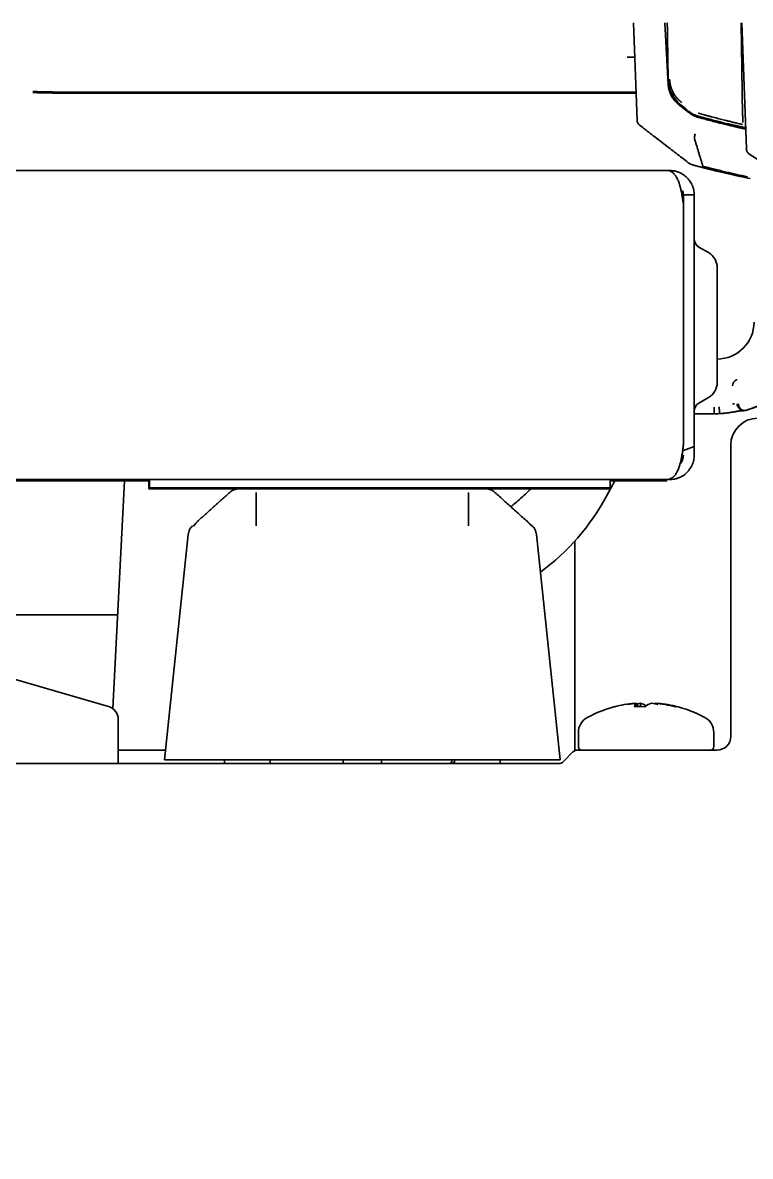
# Model space of a CAD drawing. Header units: inches. Extents: x 786 to 5593, y 691 to 5453.
# Drawn here: x 4152.6 to 4206.3, y 1502 to 1585.7 of the extents above; entities that cross this region are included whole.
import ezdxf

# ---------------------------------------------------------------- set-up
doc = ezdxf.new("R2010")
doc.units = ezdxf.units.IN
doc.linetypes.add('ACISOTGL', pattern=[3, 2, -1])
doc.layers.add('1', color=7, linetype='Continuous', true_color=0xffffff)
doc.layers.add('4', color=7, linetype='Continuous', true_color=0xffffff)

msp = doc.modelspace()

# ---------------------------------------------------------------- linework, layer by layer
at = {"linetype": 'ACISOTGL', "ltscale": 5}
msp.add_arc((3420.089, 1523.456), 832.8, 240, 359.862402, dxfattribs=at)
at = {"layer": '1', "color": 7, "linetype": 'Continuous', "lineweight": 35}
for p, q in [((4197.969, 1578.468), (4197.718, 1585.656)), ((4200.031, 1585.656), (4200.27, 1581.103)), ((4205.769, 1578.828), (4205.65, 1585.656)), ((4206.043, 1576.344), (4205.718, 1585.656)), ((4197.896, 1580.527), (4156.547, 1580.527)), ((4197.899, 1580.446), (4156.547, 1580.446)), ((4201.796, 1579.025), (4201.02, 1579.644)), ((4201.572, 1579.285), (4201.219, 1579.565)), ((4201.796, 1579.107), (4201.572, 1579.285)), ((4200.14, 1574.739), (3454.899, 1574.739)), ((4200.218, 1574.736), (4200.14, 1574.739)), ((4200.2, 1574.732), (4200.3, 1574.737)), ((4201.177, 1573.453), (4201.177, 1573.472)), ((4201.319, 1572.827), (4201.39, 1572.837)), ((4201.39, 1572.306), (4201.39, 1572.939)), ((4201.39, 1572.939), (4202.19, 1572.939)), ((4202.19, 1572.032), (4202.19, 1572.939)), ((4201.39, 1554.63), (4201.39, 1572.306)), ((4202.19, 1554.356), (4202.19, 1572.032)), ((4203.24, 1568.687), (4202.54, 1569.091)), ((4203.89, 1567.561), (4203.89, 1559.101)), ((4202.54, 1557.571), (4203.24, 1557.976)), ((4202.19, 1556.778), (4203.658, 1556.778)), ((4204.89, 1532.956), (4204.89, 1554.456)), ((4202.19, 1553.638), (4202.19, 1553.723)), ((3508.163, 1551.923), (4200.206, 1551.923)), ((3508.174, 1551.838), (4161.978, 1551.838)), ((4159.261, 1535.016), (4160.142, 1551.838)), ((4161.94, 1551.236), (4161.94, 1551.838)), ((4161.98, 1551.321), (4161.98, 1551.923)), ((4195.973, 1551.838), (4200.206, 1551.838)), ((4195.98, 1551.923), (4195.98, 1551.321)), ((4164.94, 1551.236), (4161.94, 1551.236)), ((4164.98, 1551.321), (4161.98, 1551.321)), ((4164.94, 1551.236), (4192.94, 1551.236)), ((4164.98, 1551.321), (4192.98, 1551.321)), ((4195.94, 1551.236), (4192.94, 1551.236)), ((4195.98, 1551.321), (4192.98, 1551.321)), ((4195.94, 1551.321), (4195.94, 1551.236)), ((4163.088, 1531.236), (4164.836, 1547.871)), ((4190.544, 1547.871), (4192.292, 1531.236)), ((4193.39, 1547.389), (4193.39, 1536.325)), ((4144.556, 1539.352), (4154.954, 1536.329)), ((4154.954, 1536.329), (4158.954, 1535.166)), ((4197.764, 1535.387), (4197.764, 1535.405)), ((4197.913, 1535.156), (4197.913, 1535.405)), ((4198.003, 1535.159), (4198.003, 1535.405)), ((4198.233, 1535.16), (4198.233, 1535.405)), ((4199.276, 1535.366), (4199.276, 1535.405)), ((4199.367, 1535.397), (4199.367, 1535.405)), ((4199.516, 1535.383), (4199.516, 1535.405)), ((4159.674, 1534.206), (4159.674, 1530.956)), ((4193.39, 1533.111), (4193.39, 1531.956)), ((4193.64, 1533.25), (4193.64, 1532.206)), ((4203.64, 1532.206), (4203.64, 1533.25)), ((4159.674, 1531.956), (4162.947, 1531.956)), ((4162.947, 1531.956), (4162.948, 1531.956)), ((4193.243, 1531.81), (4192.536, 1531.103)), ((4193.39, 1531.956), (4193.597, 1531.956)), ((4193.39, 1531.911), (4193.39, 1531.956)), ((4193.597, 1531.956), (4203.89, 1531.956)), ((4056.304, 1530.956), (4192.183, 1530.956)), ((4168.06, 1531.236), (4163.088, 1531.236)), ((4167.506, 1531.236), (4167.506, 1530.956)), ((4187.319, 1531.236), (4168.06, 1531.236)), ((4170.874, 1530.956), (4170.874, 1531.236)), ((4176.275, 1531.236), (4176.275, 1530.956)), ((4179.105, 1530.956), (4179.105, 1531.236)), ((4184.32, 1531.236), (4184.319, 1531.197)), ((4184.506, 1531.236), (4184.506, 1530.956)), ((4192.292, 1531.236), (4187.319, 1531.236)), ((4187.874, 1530.956), (4187.874, 1531.236))]:
    msp.add_line(p, q, dxfattribs=at)
for centre, radius, start, end in [((4202.35, 1581.256), 2, 212.34154, 226.41291), ((4205.7, 1578.376), 0.5, 257.10474, 292.2188), ((4202.89, 1569.697), 0.7, 180, 240), ((4202.59, 1567.561), 1.3, 0, 60), ((4203.89, 1563.542), 2.722, 270, 0), ((4202.59, 1559.101), 1.3, 300, 0), ((4202.89, 1556.965), 0.7, 120, 180), ((4206.89, 1554.456), 2, 90, 180), ((4197.39, 1554.63), 4, 346.89634, 0), ((4197.39, 1554.545), 4, 346.89634, 0), ((4158.674, 1534.206), 1, 0, 73.7865), ((4198.64, 1526.373), 9.083, 103.2612, 118.60206), ((4198.64, 1526.373), 9.083, 61.39794, 76.7388), ((4194.89, 1533.25), 1.25, 118.60206, 180), ((4202.39, 1533.25), 1.25, 0, 61.39794), ((4203.89, 1532.956), 1, 270, 0), ((4193.597, 1531.456), 0.5, 90, 135), ((4193.89, 1532.206), 0.25, 180, 270), ((4203.39, 1532.206), 0.25, 270, 0), ((4184.069, 1531.206), 0.25, 270, 358), ((4184.271, 1531.206), 0.25, 270, 339.86788), ((4192.183, 1531.456), 0.5, 270, 315)]:
    msp.add_arc(centre, radius, start, end, dxfattribs=at)
for centre, major_axis, ratio, start_param, end_param in [((4156.547, 1580.684), (4.5, 0), 0.034921, 3.926991, 4.712389), ((4156.547, 1580.603), (4.5, 0), 0.034921, 3.926991, 4.712389), ((4205.721, 1557.489), (-0.005, -0.5), 0.990267, 6.282644, 6.603447), ((4198.427, 1526.373), (0, -9.059), 0.947542, 3.218948, 3.391172), ((4198.759, 1526.373), (0, 9.077), 0.933147, 0.100106, 0.173279), ((4198.404, 1526.373), (0, -9.077), 0.706253, 3.241699, 3.314872), ((4197.977, 1526.373), (0, -9.059), 0.090997, 3.218948, 3.391172), ((4198.164, 1526.373), (0, -8.787), 0.978398, 3.096057, 3.187129), ((4198.875, 1526.373), (0, 9.077), 0.70796, 0.100106, 0.136032), ((4198.009, 1526.373), (0, -9.059), 0.319632, 2.921886, 3.064238), ((4199.271, 1526.373), (0, 9.059), 0.319632, 0.077355, 0.249579), ((4198.405, 1526.373), (0, -9.077), 0.70796, 2.968314, 3.041486), ((4198.579, 1526.373), (0, -9.059), 0.995851, 2.892014, 3.064238), ((4198.95, 1526.373), (0, 9.077), 0.359495, 6.109906, 6.183079), ((4198.853, 1526.373), (0, 9.059), 0.947542, 6.033606, 6.20583), ((4200.89, 1526.373), (0, 8.787), 0.206731, 6.237649, 6.328721)]:
    msp.add_ellipse(centre, major_axis=major_axis, ratio=ratio, start_param=start_param, end_param=end_param, dxfattribs=at)
for points, degree in [([(4200.273, 1581.48), (4200.249, 1582.872), (4200.224, 1584.264), (4200.2, 1585.656)], 3), ([(4202.131, 1578.809), (4202.071, 1578.839), (4201.956, 1578.906), (4201.848, 1578.984), (4201.796, 1579.025)], 3), ([(4198.163, 1578.09), (4201.751, 1575.32)], 1), ([(4205.517, 1578.198), (4205.581, 1578.183), (4205.687, 1578.158), (4205.745, 1578.144), (4205.763, 1578.14)], 3), ([(4202.834, 1575.055), (4202.228, 1577.038)], 1), ([(4209.892, 1573.573), (4206.269, 1575.943)], 1), ([(4200.3, 1574.737), (4200.367, 1574.74), (4200.434, 1574.74), (4200.501, 1574.736)], 3), ([(4201.39, 1572.306), (4201.39, 1572.4), (4201.39, 1572.494), (4201.39, 1572.588)], 3), ([(4205.507, 1556.993), (4205.612, 1556.99), (4205.717, 1556.989)], 2), ([(4201.39, 1554.075), (4201.656, 1554.169), (4201.923, 1554.262), (4202.19, 1554.356)], 3), ([(4200.501, 1551.927), (4200.434, 1551.923), (4200.367, 1551.922), (4200.3, 1551.926)], 3), ([(4165.504, 1548.818), (4167.903, 1550.978)], 1), ([(4169.849, 1548.51), (4169.849, 1550.978)], 1), ([(4185.531, 1550.978), (4185.531, 1548.51)], 1), ([(4187.477, 1550.978), (4190.218, 1548.51)], 1), ([(4165.504, 1548.818), (4165.19, 1548.486)], 1), ([(4165.504, 1548.818), (4165.251, 1548.488)], 1), ([(4190.19, 1548.486), (4189.876, 1548.818)], 1)]:
    msp.add_open_spline(points, degree=degree, dxfattribs=at)
for points, knots in [([(4201.02, 1579.644), (4200.967, 1579.687), (4200.916, 1579.732), (4200.819, 1579.827), (4200.773, 1579.877), (4200.685, 1579.982), (4200.644, 1580.037), (4200.586, 1580.124), (4200.567, 1580.154), (4200.531, 1580.214), (4200.514, 1580.245), (4200.465, 1580.338), (4200.435, 1580.402), (4200.383, 1580.533), (4200.36, 1580.601), (4200.331, 1580.705), (4200.322, 1580.74), (4200.306, 1580.812), (4200.3, 1580.848), (4200.282, 1580.956), (4200.274, 1581.029), (4200.27, 1581.103)], [0, 0, 0, 0, 0.125, 0.125, 0.25, 0.25, 0.375, 0.375, 0.4375, 0.4375, 0.5, 0.5, 0.625, 0.625, 0.75, 0.75, 0.8125, 0.8125, 0.875, 0.875, 1, 1, 1, 1]), ([(4201.219, 1579.565), (4201.147, 1579.622), (4201.08, 1579.682), (4200.951, 1579.809), (4200.891, 1579.876), (4200.805, 1579.981), (4200.777, 1580.017), (4200.737, 1580.072), (4200.724, 1580.091), (4200.698, 1580.128), (4200.686, 1580.147), (4200.624, 1580.243), (4200.578, 1580.322), (4200.497, 1580.486), (4200.46, 1580.57), (4200.42, 1580.679), (4200.412, 1580.7), (4200.397, 1580.745), (4200.39, 1580.767), (4200.369, 1580.834), (4200.357, 1580.879), (4200.323, 1581.014), (4200.306, 1581.106), (4200.282, 1581.291), (4200.275, 1581.385), (4200.273, 1581.48)], [0, 0, 0, 0, 0.125, 0.125, 0.25, 0.25, 0.3125, 0.3125, 0.34375, 0.34375, 0.375, 0.375, 0.5, 0.5, 0.625, 0.625, 0.65625, 0.65625, 0.6875, 0.6875, 0.75, 0.75, 0.875, 0.875, 1, 1, 1, 1]), ([(4200.377, 1581.48), (4200.379, 1581.393), (4200.386, 1581.306), (4200.409, 1581.137), (4200.426, 1581.053), (4200.459, 1580.929), (4200.472, 1580.888), (4200.492, 1580.827), (4200.499, 1580.807), (4200.513, 1580.767), (4200.521, 1580.747), (4200.56, 1580.649), (4200.595, 1580.573), (4200.674, 1580.426), (4200.718, 1580.356), (4200.788, 1580.254), (4200.813, 1580.22), (4200.864, 1580.155), (4200.89, 1580.123), (4200.971, 1580.03), (4201.028, 1579.971), (4201.148, 1579.859), (4201.211, 1579.807), (4201.278, 1579.757)], [0, 0, 0, 0, 0.125, 0.125, 0.25, 0.25, 0.3125, 0.3125, 0.34375, 0.34375, 0.375, 0.375, 0.5, 0.5, 0.625, 0.625, 0.6875, 0.6875, 0.75, 0.75, 0.875, 0.875, 1, 1, 1, 1]), ([(4202.52, 1578.742), (4202.391, 1578.777), (4202.266, 1578.824), (4202.084, 1578.915), (4202.025, 1578.949), (4201.937, 1579.004), (4201.909, 1579.024), (4201.852, 1579.064), (4201.824, 1579.085), (4201.796, 1579.107)], [0, 0, 0, 0, 0.5, 0.5, 0.75, 0.75, 0.875, 0.875, 1, 1, 1, 1]), ([(4202.517, 1578.659), (4202.451, 1578.677), (4202.386, 1578.699), (4202.257, 1578.748), (4202.193, 1578.777), (4202.131, 1578.809)], [0, 0, 0, 0, 0.5, 0.5, 1, 1, 1, 1]), ([(4202.475, 1578.979), (4202.65, 1578.93), (4202.821, 1578.883), (4203.03, 1578.826), (4203.071, 1578.815), (4203.154, 1578.793), (4203.194, 1578.782), (4203.316, 1578.749), (4203.395, 1578.728), (4203.628, 1578.666), (4203.927, 1578.588), (4204.201, 1578.518), (4204.396, 1578.469), (4204.46, 1578.453), (4204.553, 1578.43), (4204.584, 1578.422), (4204.644, 1578.408), (4204.674, 1578.4), (4204.819, 1578.365), (4205.034, 1578.312), (4205.215, 1578.269), (4205.379, 1578.23), (4205.452, 1578.213), (4205.517, 1578.198)], [0, 0, 0, 0, 0.125, 0.125, 0.15625, 0.15625, 0.1875, 0.1875, 0.25, 0.25, 0.375, 0.5, 0.5, 0.5625, 0.5625, 0.59375, 0.59375, 0.625, 0.625, 0.75, 0.875, 0.875, 1, 1, 1, 1]), ([(4202.517, 1578.659), (4202.687, 1578.613), (4203.018, 1578.524), (4203.333, 1578.441), (4203.641, 1578.361), (4203.79, 1578.323), (4203.971, 1578.278), (4204.007, 1578.268), (4204.078, 1578.251), (4204.184, 1578.224), (4204.286, 1578.199), (4204.484, 1578.15), (4204.609, 1578.12), (4204.845, 1578.063), (4204.956, 1578.036), (4205.113, 1577.999), (4205.163, 1577.987), (4205.236, 1577.97), (4205.259, 1577.965), (4205.306, 1577.954), (4205.328, 1577.949), (4205.439, 1577.923), (4205.518, 1577.905), (4205.588, 1577.889)], [0, 0, 0, 0, 0.125, 0.25, 0.25, 0.375, 0.375, 0.40625, 0.40625, 0.4375, 0.5, 0.5, 0.625, 0.625, 0.75, 0.75, 0.8125, 0.8125, 0.84375, 0.84375, 0.875, 0.875, 1, 1, 1, 1]), ([(4205.699, 1577.958), (4205.632, 1577.973), (4205.555, 1577.991), (4205.383, 1578.03), (4205.194, 1578.073), (4204.969, 1578.126), (4204.818, 1578.161), (4204.787, 1578.169), (4204.724, 1578.184), (4204.692, 1578.191), (4204.595, 1578.214), (4204.528, 1578.23), (4204.323, 1578.28), (4204.18, 1578.315), (4203.881, 1578.389), (4203.725, 1578.428), (4203.482, 1578.49), (4203.399, 1578.511), (4203.272, 1578.544), (4203.229, 1578.555), (4203.143, 1578.577), (4203.1, 1578.589), (4202.882, 1578.646), (4202.703, 1578.693), (4202.52, 1578.742)], [0, 0, 0, 0, 0.125, 0.125, 0.25, 0.375, 0.375, 0.40625, 0.40625, 0.4375, 0.4375, 0.5, 0.5, 0.625, 0.625, 0.75, 0.75, 0.8125, 0.8125, 0.84375, 0.84375, 0.875, 0.875, 1, 1, 1, 1]), ([(4205.779, 1578.293), (4205.778, 1578.309), (4205.778, 1578.326), (4205.778, 1578.354), (4205.777, 1578.363), (4205.777, 1578.382), (4205.777, 1578.392), (4205.776, 1578.442), (4205.775, 1578.485), (4205.774, 1578.542), (4205.774, 1578.554), (4205.774, 1578.577), (4205.774, 1578.589), (4205.773, 1578.626), (4205.772, 1578.65), (4205.771, 1578.725), (4205.77, 1578.776), (4205.769, 1578.828)], [0, 0, 0, 0, 0.125, 0.125, 0.1875, 0.1875, 0.25, 0.25, 0.5, 0.5, 0.5625, 0.5625, 0.625, 0.625, 0.75, 0.75, 1, 1, 1, 1]), ([(4198.163, 1578.09), (4198.134, 1578.112), (4198.107, 1578.138), (4198.061, 1578.194), (4198.04, 1578.225), (4198.007, 1578.29), (4197.994, 1578.324), (4197.975, 1578.395), (4197.97, 1578.432), (4197.969, 1578.468)], [0, 0, 0, 0, 0.25, 0.25, 0.5, 0.5, 0.75, 0.75, 1, 1, 1, 1]), ([(4205.588, 1577.889), (4205.654, 1577.874), (4205.712, 1577.861), (4205.812, 1577.838), (4205.854, 1577.828), (4205.923, 1577.813), (4205.974, 1577.802), (4205.992, 1577.798), (4205.992, 1577.798)], [0, 0, 0, 0, 0.25, 0.25, 0.5, 0.5, 0.75, 1, 1, 1, 1]), ([(4205.958, 1577.901), (4205.939, 1577.905), (4205.909, 1577.911), (4205.822, 1577.931), (4205.767, 1577.943), (4205.699, 1577.958)], [0, 0, 0, 0, 0.5, 0.5, 1, 1, 1, 1]), ([(4202.228, 1577.038), (4202.222, 1577.058), (4202.219, 1577.083), (4202.215, 1577.139), (4202.215, 1577.171), (4202.219, 1577.24), (4202.223, 1577.278), (4202.235, 1577.356), (4202.242, 1577.396), (4202.252, 1577.437)], [0, 0, 0, 0, 0.25, 0.25, 0.5, 0.5, 0.75, 0.75, 1, 1, 1, 1]), ([(4206.269, 1575.943), (4206.236, 1575.964), (4206.205, 1575.99), (4206.15, 1576.049), (4206.127, 1576.081), (4206.087, 1576.15), (4206.072, 1576.187), (4206.05, 1576.264), (4206.044, 1576.304), (4206.043, 1576.344)], [0, 0, 0, 0, 0.25, 0.25, 0.5, 0.5, 0.75, 0.75, 1, 1, 1, 1]), ([(4202.106, 1575.145), (4202.041, 1575.162), (4201.979, 1575.186), (4201.86, 1575.244), (4201.803, 1575.28), (4201.751, 1575.32)], [0, 0, 0, 0, 0.5, 0.5, 1, 1, 1, 1]), ([(4201.286, 1572.939), (4201.266, 1573.061), (4201.243, 1573.181), (4201.204, 1573.356), (4201.191, 1573.414), (4201.169, 1573.499), (4201.162, 1573.528), (4201.147, 1573.584), (4201.139, 1573.612), (4201.099, 1573.748), (4201.065, 1573.851), (4201.018, 1573.972), (4201.008, 1573.995), (4200.988, 1574.042), (4200.978, 1574.065), (4200.947, 1574.132), (4200.926, 1574.175), (4200.861, 1574.295), (4200.814, 1574.367), (4200.75, 1574.446), (4200.738, 1574.461), (4200.711, 1574.49), (4200.672, 1574.532), (4200.63, 1574.567), (4200.574, 1574.611), (4200.545, 1574.63), (4200.499, 1574.655), (4200.484, 1574.663), (4200.453, 1574.677), (4200.437, 1574.684), (4200.357, 1574.715), (4200.29, 1574.729), (4200.218, 1574.736)], [0, 0, 0, 0, 0.125, 0.125, 0.1875, 0.1875, 0.21875, 0.21875, 0.25, 0.25, 0.375, 0.375, 0.40625, 0.40625, 0.4375, 0.4375, 0.5, 0.5, 0.625, 0.625, 0.65625, 0.65625, 0.6875, 0.75, 0.75, 0.8125, 0.8125, 0.84375, 0.84375, 0.875, 0.875, 1, 1, 1, 1]), ([(4200.501, 1574.736), (4200.601, 1574.729), (4200.703, 1574.715), (4200.906, 1574.667), (4201.007, 1574.633), (4201.132, 1574.579), (4201.157, 1574.567), (4201.207, 1574.543), (4201.28, 1574.505), (4201.351, 1574.462), (4201.489, 1574.369), (4201.576, 1574.298), (4201.678, 1574.196), (4201.698, 1574.176), (4201.737, 1574.133), (4201.794, 1574.067), (4201.847, 1573.998), (4201.945, 1573.854), (4202.001, 1573.751), (4202.059, 1573.613), (4202.07, 1573.585), (4202.091, 1573.529), (4202.1, 1573.501), (4202.127, 1573.415), (4202.156, 1573.3), (4202.174, 1573.181), (4202.184, 1573.091), (4202.186, 1573.061), (4202.189, 1573), (4202.19, 1572.969), (4202.19, 1572.939)], [0, 0, 0, 0, 0.125, 0.125, 0.25, 0.25, 0.28125, 0.28125, 0.3125, 0.375, 0.375, 0.5, 0.5, 0.53125, 0.53125, 0.5625, 0.625, 0.625, 0.75, 0.75, 0.78125, 0.78125, 0.8125, 0.8125, 0.875, 0.9375, 0.9375, 0.96875, 0.96875, 1, 1, 1, 1]), ([(4202.965, 1574.922), (4202.934, 1574.93), (4202.904, 1574.937), (4202.845, 1574.953), (4202.816, 1574.96), (4202.731, 1574.982), (4202.676, 1574.996), (4202.599, 1575.016), (4202.574, 1575.022), (4202.538, 1575.032), (4202.526, 1575.035), (4202.502, 1575.041), (4202.491, 1575.044), (4202.457, 1575.053), (4202.435, 1575.058), (4202.394, 1575.069), (4202.374, 1575.074), (4202.318, 1575.089), (4202.285, 1575.098), (4202.248, 1575.107), (4202.241, 1575.109), (4202.227, 1575.113), (4202.221, 1575.115), (4202.202, 1575.12), (4202.19, 1575.123), (4202.17, 1575.128), (4202.16, 1575.131), (4202.148, 1575.134), (4202.144, 1575.135), (4202.137, 1575.137), (4202.134, 1575.138), (4202.127, 1575.139), (4202.125, 1575.14), (4202.119, 1575.142), (4202.117, 1575.142), (4202.111, 1575.144), (4202.108, 1575.145), (4202.106, 1575.145)], [0, 0, 0, 0, 0.0625, 0.0625, 0.125, 0.125, 0.25, 0.25, 0.3125, 0.3125, 0.34375, 0.34375, 0.375, 0.375, 0.4375, 0.4375, 0.5, 0.5, 0.625, 0.625, 0.65625, 0.65625, 0.6875, 0.6875, 0.75, 0.75, 0.8125, 0.8125, 0.84375, 0.84375, 0.875, 0.875, 0.90625, 0.90625, 0.9375, 0.9375, 1, 1, 1, 1]), ([(4202.965, 1574.922), (4202.958, 1574.924), (4202.951, 1574.926), (4202.938, 1574.931), (4202.932, 1574.935), (4202.913, 1574.946), (4202.901, 1574.955), (4202.868, 1574.988), (4202.849, 1575.018), (4202.834, 1575.055)], [0, 0, 0, 0, 0.125, 0.125, 0.25, 0.25, 0.5, 0.5, 1, 1, 1, 1]), ([(4202.834, 1575.053), (4202.871, 1575.044), (4202.908, 1575.034), (4202.981, 1575.015), (4203.018, 1575.006), (4203.092, 1574.987), (4203.128, 1574.978), (4203.201, 1574.959), (4203.238, 1574.95), (4203.347, 1574.922), (4203.42, 1574.904), (4203.564, 1574.868), (4203.636, 1574.85), (4203.851, 1574.797), (4203.992, 1574.763), (4204.202, 1574.713), (4204.271, 1574.696), (4204.41, 1574.663), (4204.479, 1574.647), (4204.821, 1574.567), (4205.088, 1574.505), (4205.611, 1574.389), (4205.866, 1574.333), (4206.115, 1574.28)], [0, 0, 0, 0, 0.03125, 0.03125, 0.0625, 0.0625, 0.09375, 0.09375, 0.125, 0.125, 0.1875, 0.1875, 0.25, 0.25, 0.375, 0.375, 0.4375, 0.4375, 0.5, 0.5, 0.75, 0.75, 1, 1, 1, 1]), ([(4206.335, 1574.143), (4206.079, 1574.196), (4205.817, 1574.252), (4205.28, 1574.37), (4205.005, 1574.432), (4204.583, 1574.529), (4204.441, 1574.562), (4204.154, 1574.629), (4204.008, 1574.664), (4203.788, 1574.717), (4203.714, 1574.735), (4203.566, 1574.772), (4203.492, 1574.79), (4203.379, 1574.818), (4203.342, 1574.827), (4203.267, 1574.846), (4203.229, 1574.855), (4203.154, 1574.874), (4203.116, 1574.884), (4203.04, 1574.903), (4203.002, 1574.912), (4202.965, 1574.922)], [0, 0, 0, 0, 0.25, 0.25, 0.5, 0.5, 0.625, 0.625, 0.75, 0.75, 0.8125, 0.8125, 0.875, 0.875, 0.90625, 0.90625, 0.9375, 0.9375, 0.96875, 0.96875, 1, 1, 1, 1]), ([(4201.39, 1572.588), (4201.371, 1572.65), (4201.353, 1572.713), (4201.318, 1572.831), (4201.302, 1572.885), (4201.286, 1572.939)], [0, 0, 0, 0, 0.537041, 0.537041, 1, 1, 1, 1]), ([(4201.286, 1572.939), (4201.302, 1572.841), (4201.318, 1572.744), (4201.353, 1572.533), (4201.371, 1572.42), (4201.39, 1572.306)], [0, 0, 0, 0, 0.462959, 0.462959, 1, 1, 1, 1]), ([(4201.39, 1572.939), (4201.39, 1573.014), (4201.381, 1573.087), (4201.361, 1573.176), (4201.357, 1573.194), (4201.347, 1573.227), (4201.343, 1573.243), (4201.338, 1573.258)], [0, 0, 0, 0, 0.67906, 0.67906, 0.848824, 0.848824, 1, 1, 1, 1]), ([(4204.066, 1556.792), (4204.263, 1556.805), (4204.646, 1556.837), (4205.131, 1556.917), (4205.413, 1556.972), (4205.523, 1556.991), (4205.546, 1556.994), (4205.546, 1556.994)], [0, 0, 0, 0, 0.277, 0.577054, 0.802968, 0.923083, 1, 1, 1, 1]), ([(4206.819, 1557.331), (4206.801, 1557.323), (4206.784, 1557.316), (4206.746, 1557.299), (4206.725, 1557.289), (4206.622, 1557.245), (4206.542, 1557.213), (4206.429, 1557.17), (4206.392, 1557.156), (4206.338, 1557.137), (4206.321, 1557.131), (4206.286, 1557.12), (4206.269, 1557.114), (4206.187, 1557.087), (4206.128, 1557.07), (4206.066, 1557.053), (4206.056, 1557.05), (4206.047, 1557.048)], [0, 0, 0, 0, 0.056558, 0.056558, 0.12503, 0.12503, 0.398918, 0.398918, 0.535862, 0.535862, 0.604334, 0.604334, 0.672806, 0.672806, 0.946695, 0.946695, 1, 1, 1, 1]), ([(4202.19, 1553.723), (4202.19, 1553.821), (4202.19, 1553.919), (4202.19, 1554.13), (4202.19, 1554.243), (4202.19, 1554.356)], [0, 0, 0, 0, 0.462959, 0.462959, 1, 1, 1, 1]), ([(4200.218, 1551.927), (4200.29, 1551.933), (4200.357, 1551.948), (4200.484, 1551.996), (4200.544, 1552.029), (4200.615, 1552.083), (4200.63, 1552.095), (4200.657, 1552.119), (4200.698, 1552.157), (4200.737, 1552.2), (4200.812, 1552.294), (4200.859, 1552.365), (4200.914, 1552.466), (4200.925, 1552.487), (4200.947, 1552.53), (4200.978, 1552.595), (4201.008, 1552.665), (4201.064, 1552.809), (4201.099, 1552.912), (4201.139, 1553.049), (4201.146, 1553.077), (4201.162, 1553.133), (4201.169, 1553.162), (4201.191, 1553.247), (4201.218, 1553.363), (4201.242, 1553.481), (4201.259, 1553.571), (4201.265, 1553.602), (4201.275, 1553.662), (4201.281, 1553.693), (4201.286, 1553.723)], [0, 0, 0, 0, 0.125, 0.125, 0.25, 0.25, 0.28125, 0.28125, 0.3125, 0.375, 0.375, 0.5, 0.5, 0.53125, 0.53125, 0.5625, 0.625, 0.625, 0.75, 0.75, 0.78125, 0.78125, 0.8125, 0.8125, 0.875, 0.9375, 0.9375, 0.96875, 0.96875, 1, 1, 1, 1]), ([(4202.19, 1553.723), (4202.19, 1553.601), (4202.178, 1553.482), (4202.142, 1553.307), (4202.127, 1553.249), (4202.101, 1553.163), (4202.091, 1553.135), (4202.071, 1553.078), (4202.06, 1553.051), (4202.002, 1552.914), (4201.946, 1552.811), (4201.864, 1552.691), (4201.847, 1552.667), (4201.812, 1552.62), (4201.794, 1552.597), (4201.739, 1552.53), (4201.7, 1552.488), (4201.579, 1552.367), (4201.491, 1552.295), (4201.375, 1552.217), (4201.351, 1552.202), (4201.304, 1552.173), (4201.232, 1552.131), (4201.158, 1552.095), (4201.059, 1552.052), (4201.009, 1552.033), (4200.933, 1552.007), (4200.908, 1551.999), (4200.857, 1551.985), (4200.831, 1551.978), (4200.703, 1551.948), (4200.601, 1551.933), (4200.501, 1551.927)], [0, 0, 0, 0, 0.125, 0.125, 0.1875, 0.1875, 0.21875, 0.21875, 0.25, 0.25, 0.375, 0.375, 0.40625, 0.40625, 0.4375, 0.4375, 0.5, 0.5, 0.625, 0.625, 0.65625, 0.65625, 0.6875, 0.75, 0.75, 0.8125, 0.8125, 0.84375, 0.84375, 0.875, 0.875, 1, 1, 1, 1]), ([(4201.143, 1553.066), (4201.149, 1553.072), (4201.154, 1553.079), (4201.17, 1553.098), (4201.181, 1553.111), (4201.231, 1553.178), (4201.266, 1553.236), (4201.31, 1553.331), (4201.324, 1553.364), (4201.341, 1553.415), (4201.347, 1553.432), (4201.357, 1553.467), (4201.361, 1553.485), (4201.381, 1553.574), (4201.39, 1553.647), (4201.39, 1553.723)], [0, 0, 0, 0, 0.037679, 0.037679, 0.111703, 0.111703, 0.407802, 0.407802, 0.555852, 0.555852, 0.629876, 0.629876, 0.703901, 0.703901, 1, 1, 1, 1]), ([(4168.567, 1551.236), (4168.506, 1551.236), (4168.445, 1551.231), (4168.326, 1551.208), (4168.267, 1551.191), (4168.153, 1551.147), (4168.098, 1551.119), (4167.995, 1551.055), (4167.946, 1551.017), (4167.901, 1550.976)], [0, 0, 0, 0, 0.25, 0.25, 0.5, 0.5, 0.75, 0.75, 1, 1, 1, 1]), ([(4187.479, 1550.976), (4187.434, 1551.017), (4187.385, 1551.055), (4187.281, 1551.119), (4187.227, 1551.147), (4187.113, 1551.191), (4187.054, 1551.208), (4186.934, 1551.231), (4186.874, 1551.236), (4186.813, 1551.236)], [0, 0, 0, 0, 0.25, 0.25, 0.5, 0.5, 0.75, 0.75, 1, 1, 1, 1]), ([(4165.162, 1548.51), (4165.116, 1548.469), (4165.074, 1548.424), (4165, 1548.327), (4164.967, 1548.275), (4164.912, 1548.166), (4164.889, 1548.109), (4164.854, 1547.992), (4164.842, 1547.932), (4164.836, 1547.871)], [0, 0, 0, 0, 0.25, 0.25, 0.5, 0.5, 0.75, 0.75, 1, 1, 1, 1]), ([(4190.543, 1547.871), (4190.537, 1547.932), (4190.525, 1547.992), (4190.49, 1548.109), (4190.468, 1548.166), (4190.412, 1548.275), (4190.379, 1548.327), (4190.305, 1548.424), (4190.263, 1548.469), (4190.218, 1548.51)], [0, 0, 0, 0, 0.25, 0.25, 0.5, 0.5, 0.75, 0.75, 1, 1, 1, 1]), ([(4193.39, 1536.325), (4193.39, 1536.305), (4193.39, 1536.262), (4193.39, 1536.193), (4193.39, 1536.115), (4193.39, 1536.027), (4193.39, 1535.93), (4193.39, 1535.824), (4193.39, 1535.71), (4193.39, 1535.586), (4193.39, 1535.417), (4193.39, 1535.216), (4193.39, 1534.993), (4193.39, 1534.795), (4193.39, 1534.61), (4193.39, 1534.425), (4193.39, 1534.231), (4193.39, 1534.029), (4193.39, 1533.861), (4193.39, 1533.73), (4193.39, 1533.642), (4193.39, 1533.56), (4193.39, 1533.485), (4193.39, 1533.417), (4193.39, 1533.355), (4193.39, 1533.3), (4193.39, 1533.251), (4193.39, 1533.207), (4193.39, 1533.17), (4193.39, 1533.138), (4193.39, 1533.119), (4193.39, 1533.111)], [0, 0, 0, 0, 0.017064, 0.036815, 0.059249, 0.084363, 0.112153, 0.142615, 0.175746, 0.211544, 0.250008, 0.322378, 0.388152, 0.447354, 0.499999, 0.556664, 0.617207, 0.681643, 0.74999, 0.781924, 0.811845, 0.839752, 0.865644, 0.88952, 0.911376, 0.931212, 0.949025, 0.964812, 0.978572, 0.990302, 1, 1, 1, 1]), ([(4162.948, 1531.956), (4162.974, 1531.956), (4163, 1531.956), (4163.055, 1531.956), (4163.083, 1531.956), (4163.128, 1531.956), (4163.145, 1531.956), (4163.162, 1531.956)], [0, 0, 0, 0, 0.384865, 0.384865, 0.76973, 0.76973, 1, 1, 1, 1])]:
    msp.add_open_spline(points, degree=3, knots=knots, dxfattribs=at)
at = {"layer": '4', "color": 7, "linetype": 'Continuous', "lineweight": 35}
for p, q in [((4200.162, 1583.171), (4200.244, 1583.173)), ((4197.896, 1580.527), (4156.547, 1580.527)), ((4197.899, 1580.446), (4156.547, 1580.446)), ((4203.658, 1557.278), (4203.658, 1556.778)), ((4202.189, 1556.778), (4203.658, 1556.778)), ((4195.718, 1550.705), (4196.32, 1551.839)), ((4195.718, 1550.705), (4195.717, 1550.706)), ((4054.951, 1541.946), (4159.624, 1541.946))]:
    msp.add_line(p, q, dxfattribs=at)
msp.add_arc((4181.14, 1558.456), 16.509, 305.96388, 332, dxfattribs=at)
for centre, major_axis, ratio, start_param, end_param in [((4197.225, 1583.21), (2.75, 0), 0.034921, 4.720196, 4.925374), ((4156.547, 1580.684), (4.5, 0), 0.034921, 3.926991, 4.712389), ((4156.547, 1580.603), (4.5, 0), 0.034921, 3.926991, 4.712389), ((4205.173, 1513.312), (-0.001, -44.201), 0.139173, 3.141738, 3.165424), ((4203.65, 1563.782), (-4.955, 4.955), 0.998956, 2.356725, 2.41503)]:
    msp.add_ellipse(centre, major_axis=major_axis, ratio=ratio, start_param=start_param, end_param=end_param, dxfattribs=at)
for points, weights in [([(4205.027, 1558.837), (4205.027, 1559.183), (4205.348, 1559.305)], [1, 0.821887132826, 1]), ([(4205.451, 1557.524), (4205.464, 1557.286), (4205.807, 1556.988), (4206.009, 1557.038)], [1, 0.814416256561, 0.814416256561, 1])]:
    msp.add_rational_spline(points, weights, degree=2, dxfattribs=at)
for points, knots in [([(4207.469, 1557.679), (4207.462, 1557.675), (4207.449, 1557.667), (4207.428, 1557.655), (4207.408, 1557.642), (4207.387, 1557.63), (4207.367, 1557.618), (4207.346, 1557.606), (4207.326, 1557.594), (4207.305, 1557.582), (4207.285, 1557.57), (4207.264, 1557.559), (4207.243, 1557.547), (4207.223, 1557.535), (4207.202, 1557.524), (4207.181, 1557.513), (4207.161, 1557.502), (4207.14, 1557.491), (4207.119, 1557.48), (4207.099, 1557.469), (4207.078, 1557.458), (4207.031, 1557.434), (4206.958, 1557.397), (4206.857, 1557.349), (4206.757, 1557.303), (4206.652, 1557.258), (4206.549, 1557.216), (4206.452, 1557.178), (4206.37, 1557.149), (4206.304, 1557.125), (4206.248, 1557.107), (4206.201, 1557.092), (4206.159, 1557.079), (4206.121, 1557.068), (4206.087, 1557.058), (4206.058, 1557.05), (4206.032, 1557.044), (4206.016, 1557.04), (4206.009, 1557.038)], [0, 0, 0, 0, 0.012843, 0.025691, 0.038543, 0.051398, 0.064255, 0.077113, 0.089972, 0.10283, 0.115688, 0.128543, 0.141396, 0.154245, 0.16709, 0.179931, 0.192702, 0.205471, 0.218249, 0.231037, 0.243833, 0.256636, 0.318231, 0.380821, 0.44426, 0.508489, 0.582121, 0.647954, 0.705782, 0.755544, 0.795255, 0.832474, 0.867113, 0.899107, 0.928411, 0.954998, 0.978855, 1, 1, 1, 1]), ([(4205.598, 1557.007), (4205.598, 1557.007), (4205.597, 1557.006), (4205.595, 1557.006), (4205.592, 1557.006), (4205.589, 1557.005), (4205.586, 1557.005), (4205.583, 1557.004), (4205.579, 1557.004), (4205.575, 1557.003), (4205.571, 1557.002), (4205.566, 1557.001), (4205.56, 1557), (4205.554, 1556.999), (4205.548, 1556.998), (4205.541, 1556.997), (4205.534, 1556.996), (4205.526, 1556.994), (4205.518, 1556.993), (4205.509, 1556.991), (4205.499, 1556.989), (4205.489, 1556.987), (4205.478, 1556.985), (4205.466, 1556.983), (4205.454, 1556.981), (4205.429, 1556.976), (4205.385, 1556.967), (4205.31, 1556.953), (4205.212, 1556.934), (4205.127, 1556.919), (4205.07, 1556.909), (4205.05, 1556.906), (4205.03, 1556.902), (4205.009, 1556.899), (4204.987, 1556.895), (4204.965, 1556.891), (4204.943, 1556.888), (4204.919, 1556.884), (4204.895, 1556.88), (4204.871, 1556.876), (4204.846, 1556.873), (4204.82, 1556.869), (4204.794, 1556.865), (4204.767, 1556.861), (4204.74, 1556.857), (4204.712, 1556.854), (4204.683, 1556.85), (4204.654, 1556.846), (4204.624, 1556.842), (4204.594, 1556.838), (4204.562, 1556.835), (4204.531, 1556.831), (4204.498, 1556.827), (4204.465, 1556.824), (4204.432, 1556.82), (4204.398, 1556.817), (4204.363, 1556.813), (4204.328, 1556.81), (4204.292, 1556.807), (4204.256, 1556.804), (4204.219, 1556.801), (4204.181, 1556.798), (4204.143, 1556.795), (4204.105, 1556.793), (4204.079, 1556.791), (4204.066, 1556.791)], [0, 0, 0, 0, 0.008059, 0.016318, 0.024779, 0.033441, 0.042304, 0.05137, 0.060637, 0.070105, 0.079774, 0.089644, 0.099714, 0.109984, 0.120453, 0.13112, 0.141984, 0.153044, 0.164299, 0.175748, 0.187397, 0.199263, 0.211346, 0.223646, 0.236166, 0.248908, 0.295996, 0.35331, 0.420679, 0.498123, 0.509294, 0.520655, 0.532203, 0.543939, 0.555862, 0.567969, 0.58026, 0.592733, 0.605386, 0.618218, 0.631226, 0.644408, 0.657762, 0.671284, 0.684975, 0.69886, 0.712948, 0.727238, 0.741728, 0.756417, 0.771303, 0.786384, 0.801658, 0.817122, 0.832774, 0.84861, 0.864626, 0.880821, 0.897189, 0.913727, 0.930451, 0.947544, 0.964836, 0.982323, 1, 1, 1, 1]), ([(4205.873, 1557.013), (4205.869, 1557.013), (4205.863, 1557.013), (4205.852, 1557.013), (4205.842, 1557.014), (4205.831, 1557.015), (4205.82, 1557.016), (4205.808, 1557.017), (4205.797, 1557.019), (4205.785, 1557.021), (4205.773, 1557.023), (4205.76, 1557.026), (4205.748, 1557.03), (4205.735, 1557.033), (4205.722, 1557.037), (4205.709, 1557.042), (4205.696, 1557.047), (4205.683, 1557.052), (4205.669, 1557.058), (4205.656, 1557.065), (4205.642, 1557.072), (4205.629, 1557.08), (4205.615, 1557.088), (4205.602, 1557.096), (4205.588, 1557.106), (4205.575, 1557.115), (4205.561, 1557.126), (4205.548, 1557.137), (4205.535, 1557.148), (4205.52, 1557.162), (4205.499, 1557.183), (4205.47, 1557.216), (4205.436, 1557.263), (4205.409, 1557.31), (4205.391, 1557.35), (4205.381, 1557.377), (4205.372, 1557.403), (4205.365, 1557.427), (4205.359, 1557.451), (4205.355, 1557.472), (4205.352, 1557.493), (4205.35, 1557.506), (4205.349, 1557.513)], [0, 0, 0, 0, 0.013457, 0.027229, 0.04132, 0.055732, 0.070471, 0.085537, 0.100934, 0.116664, 0.132728, 0.149128, 0.165864, 0.182938, 0.200348, 0.218095, 0.236176, 0.25459, 0.273334, 0.292404, 0.311797, 0.331508, 0.351532, 0.371861, 0.392489, 0.413408, 0.434609, 0.456082, 0.477818, 0.499804, 0.533976, 0.587435, 0.659742, 0.749819, 0.787957, 0.824081, 0.858204, 0.890353, 0.920563, 0.948875, 0.975338, 1, 1, 1, 1]), ([(4205.664, 1557.061), (4205.687, 1557.051), (4205.736, 1557.034), (4205.844, 1557.01), (4205.924, 1557.016), (4205.978, 1557.03)], [0, 0, 0, 0, 0.230177, 0.481031, 1, 1, 1, 1]), ([(4205.873, 1557.013), (4205.87, 1557.013), (4205.864, 1557.013), (4205.855, 1557.013), (4205.847, 1557.013), (4205.838, 1557.013), (4205.83, 1557.013), (4205.823, 1557.013), (4205.815, 1557.013), (4205.808, 1557.013), (4205.801, 1557.013), (4205.794, 1557.013), (4205.788, 1557.013), (4205.781, 1557.013), (4205.775, 1557.013), (4205.769, 1557.013), (4205.764, 1557.013), (4205.758, 1557.013), (4205.753, 1557.013), (4205.748, 1557.013), (4205.744, 1557.013), (4205.739, 1557.013), (4205.735, 1557.013), (4205.731, 1557.013), (4205.728, 1557.013), (4205.724, 1557.013), (4205.721, 1557.013), (4205.719, 1557.013), (4205.718, 1557.013)], [0, 0, 0, 0, 0.03883, 0.077579, 0.116252, 0.154855, 0.193396, 0.231881, 0.270317, 0.308709, 0.347065, 0.385391, 0.423695, 0.461981, 0.500258, 0.538532, 0.57681, 0.615098, 0.653403, 0.691731, 0.73009, 0.768485, 0.806924, 0.845413, 0.883958, 0.922567, 0.961246, 1, 1, 1, 1]), ([(4206.009, 1557.038), (4206.009, 1557.038), (4206.007, 1557.037), (4206.005, 1557.037), (4206.003, 1557.036), (4206.001, 1557.036), (4205.998, 1557.035), (4205.996, 1557.035), (4205.993, 1557.034), (4205.99, 1557.033), (4205.986, 1557.032), (4205.983, 1557.032), (4205.978, 1557.031), (4205.971, 1557.029), (4205.962, 1557.027), (4205.951, 1557.025), (4205.939, 1557.022), (4205.927, 1557.02), (4205.917, 1557.018), (4205.909, 1557.017), (4205.904, 1557.016), (4205.899, 1557.015), (4205.893, 1557.015), (4205.887, 1557.014), (4205.882, 1557.014), (4205.878, 1557.013), (4205.875, 1557.013), (4205.874, 1557.013), (4205.873, 1557.013)], [0, 0, 0, 0, 0.019891, 0.039742, 0.059695, 0.079884, 0.100426, 0.121424, 0.142962, 0.165109, 0.187916, 0.211418, 0.235638, 0.290599, 0.355472, 0.428921, 0.509144, 0.595187, 0.662181, 0.712965, 0.749872, 0.774729, 0.821485, 0.862699, 0.899805, 0.934214, 0.967237, 1, 1, 1, 1]), ([(4188.649, 1549.919), (4188.661, 1549.929), (4188.688, 1549.95), (4188.729, 1549.981), (4188.771, 1550.014), (4188.814, 1550.047), (4188.988, 1550.186), (4189.299, 1550.446), (4189.719, 1550.829), (4189.99, 1551.097), (4190.117, 1551.228)], [0, 0, 0, 0, 0.024404, 0.051547, 0.078782, 0.106109, 0.133529, 0.418877, 0.721725, 1, 1, 1, 1])]:
    msp.add_open_spline(points, degree=3, knots=knots, dxfattribs=at)
msp.add_rational_spline([(4204.037, 1557.29), (4204.049, 1557.083), (4204.066, 1556.791), (4204.066, 1556.791)], [1, 0.853553391779, 0.853553391779, 0.998340247856], degree=2, knots=[0, 0, 0, 0.501425, 1, 1, 1], dxfattribs=at)
msp.add_open_spline([(4205.833, 1557.013), (4205.872, 1557.013)], degree=1, dxfattribs=at)

doc.saveas('drawing.dxf')
